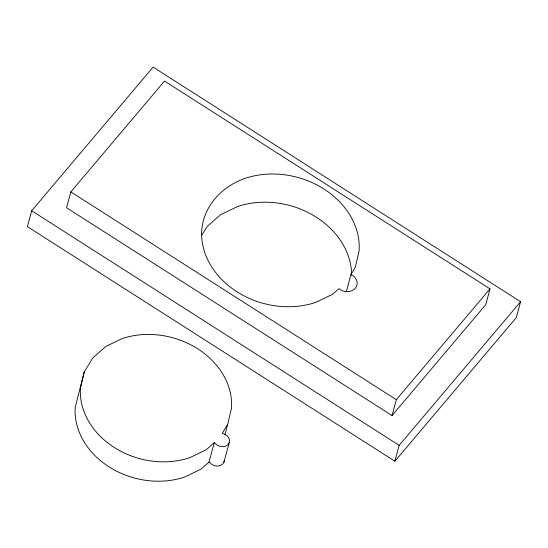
<?xml version="1.0" encoding="UTF-8"?>
<svg xmlns="http://www.w3.org/2000/svg" width="548" height="548" viewBox="0 0 548 548"><rect width="100%" height="100%" fill="white"/><g stroke="black" fill="none" stroke-linecap="round" stroke-linejoin="round"><path stroke-width="0.82" d="M84.228 371.996L80.474 387.922A76.501 62.664 15.1 0 0 189.772 457.703L206.137 449.826L214.254 442.674L217.405 445.229A7.925 6.494 15.1 0 0 228.269 444.291A7.925 6.494 15.1 0 0 226.05 435.002L222.303 433.16L227.728 424.282L231.482 408.356A76.501 62.664 15.1 0 0 122.183 338.575L105.819 346.452L92.872 357.851L84.228 371.996L75.24 407.301A76.501 62.664 15.1 0 0 184.539 477.082L200.904 469.211L209.028 462.06L214.254 442.674M31.681 210.768L27.4 226.625L394.875 461.231L516.319 317.566L520.6 301.708L153.125 67.096L31.681 210.768L399.156 445.373L394.875 461.231M70.836 191.896L66.555 207.754L392.039 415.548L485.72 304.722L490.001 288.858L164.523 81.063L70.836 191.896L396.314 399.691L392.039 415.548M224.892 434.783L227.728 424.282M223.933 462.211L229.16 442.825M346.384 291.454L350.953 274.534L355.179 267.616L359.091 251.025A79.713 65.294 15.1 0 0 245.203 178.319C222.413 186.299 204.116 205.007 201.746 229.728A79.713 65.294 15.1 0 0 315.634 302.434L332.684 294.235L339.013 288.659L340.096 289.536A11.138 9.124 15.1 0 0 355.357 288.221A11.138 9.124 15.1 0 0 352.241 275.171L350.953 274.534M201.911 235.017L207.062 226.591L220.549 214.72L237.599 206.514A79.713 65.294 15.1 0 1 351.631 275.137M396.314 399.691L490.001 288.858M399.156 445.373L520.6 301.708M209.028 462.06L212.172 464.615A7.925 6.494 15.1 0 0 224.324 460.56"/></g></svg>
